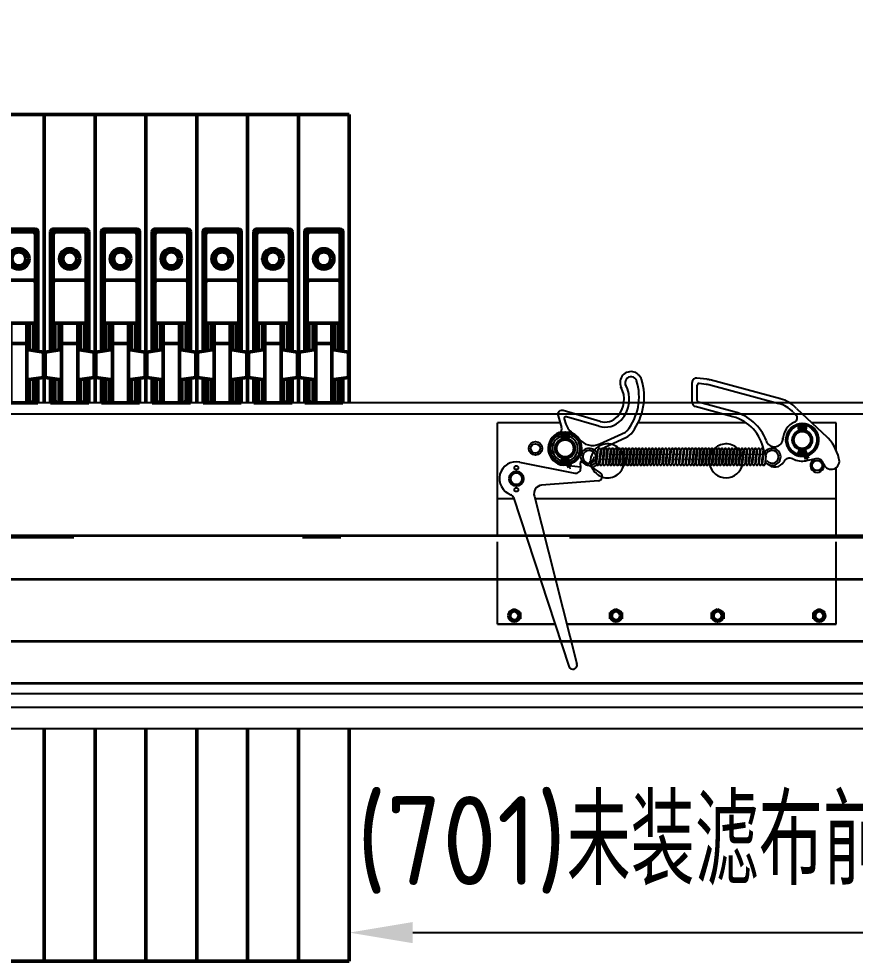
# Model space of a CAD drawing. Header units: millimetres. Extents: x -1204 to 13934, y -5982 to 4710.
# Drawn here: x 3790 to 4778, y 775 to 1888 of the extents above; entities that cross this region are included whole.
import ezdxf

# ---------------------------------------------------------------- set-up
doc = ezdxf.new("R2010")
doc.units = ezdxf.units.MM
doc.header["$LTSCALE"] = 18
for name, pattern in [('AM_ISO02W050', [7.5, 6, -1.5]), ('AM_ISO02W050x2', [3.75, 3, -0.75]), ('AM_ISO08W050', [13, 9.75, -1.5, 0.25, -1.5]), ('GEN3A', [3.1, 2.5, -0.6])]:
    doc.linetypes.add(name, pattern=pattern)
doc.layers.add('3AN', color=6, linetype='GEN3A')
doc.layers.add('9', color=253, linetype='Continuous')
for name, color, linetype, lineweight in [('AM_0', 7, 'Continuous', 50), ('AM_0N', 7, 'Continuous', 50), ('AM_3', 6, 'AM_ISO02W050', 25), ('AM_5', 3, 'Continuous', 25), ('AM_7', 4, 'AM_ISO08W050', 25)]:
    doc.layers.add(name, color=color, linetype=linetype, lineweight=lineweight)
doc.styles.get("Standard").update_dxf_attribs({"font": 'ISOCP.SHX', "bigfont": 'GBCBIG.SHX'})
doc.dimstyles.new('AM_GB$0', dxfattribs={"dimtxt": 3.5, "dimasz": 2.5, "dimexe": 3, "dimexo": 0, "dimgap": 1.5, "dimtad": 1, "dimdsep": 46, "dimtxsty": 'Standard', "dimcen": 0, "dimclrd": 256, "dimclre": 256, "dimclrt": 2, "dimadec": 0, "dimazin": 2, "dimtp": 0.1, "dimtm": 0.1, "dimtfac": 0.71, "dimtmove": 0, "dimatfit": 3, "dimfxl": 1, "dimlwd": -1, "dimlwe": -1, "dimarcsym": 1})

# ---------------------------------------------------------------- blocks, each defined once
blk = doc.blocks.new('A$C39981089')
for p, q in [((233.2, 314.7), (233.2, 338.6)), ((250.5, 342.2), (238.8, 343.6)), ((239.2, 317), (239.2, 335.3)), ((249.7, 336.2), (241.5, 337.2)), ((335.7, 313.4), (253, 335.6)), ((337.3, 319.2), (254.6, 341.4)), ((282.9, 303.8), (240.7, 315.1)), ((124.6, 292.5), (81, 305.3)), ((281.3, 298), (236.9, 309.9)), ((352.3, 303.2), (355.7, 300)), ((356.4, 307.6), (392.6, 273.9)), ((77.4, 290.9), (3.2, 290.9)), ((3.2, 157.9), (3.2, 290.9)), ((74.8, 299), (79, 285.4)), ((82.2, 295.5), (84.1, 289.4)), ((122.9, 286.8), (84.7, 298)), ((296.7, 290.9), (169.4, 290.9)), ((403.2, 290.9), (374.4, 290.9)), ((403.2, 258.6), (403.2, 290.9)), ((124.1, 265.9), (154.4, 279.9)), ((130.2, 262.1), (155, 273.6)), ((120.4, 242), (122.3, 259.5)), ((124.8, 259.2), (122.8, 241.7)), ((124.3, 242), (126.2, 259.5)), ((124.8, 259.5), (125.5, 253.1)), ((128.7, 259.2), (126.8, 241.7)), ((128.2, 242), (130.2, 259.5)), ((128.7, 259.5), (129.4, 253.1)), ((132.6, 259.2), (130.7, 241.7)), ((132.1, 242), (134.1, 259.5)), ((132.6, 259.5), (133.4, 253.1)), ((136.6, 259.2), (134.6, 241.7)), ((136, 242), (138, 259.5)), ((136.6, 259.5), (137.3, 253.1)), ((140.5, 259.2), (138.5, 241.7)), ((140, 242), (141.9, 259.5)), ((140.5, 259.5), (141.2, 253.1)), ((144.4, 259.2), (142.4, 241.7)), ((143.9, 242), (145.8, 259.5)), ((144.4, 259.5), (145.1, 253.1)), ((148.3, 259.2), (146.4, 241.7)), ((147.8, 242), (149.8, 259.5)), ((148.3, 259.5), (149, 253.1)), ((152.2, 259.2), (150.3, 241.7)), ((151.7, 242), (153.7, 259.5)), ((152.2, 259.5), (153, 253.1)), ((156.2, 259.2), (154.2, 241.7)), ((155.6, 242), (157.6, 259.5)), ((156.2, 259.5), (156.9, 253.1)), ((160.1, 259.2), (158.1, 241.7)), ((159.6, 242), (161.5, 259.5)), ((160.1, 259.5), (160.8, 253.1)), ((164, 259.2), (162, 241.7)), ((163.5, 242), (165.4, 259.5)), ((164, 259.5), (164.7, 253.1)), ((167.9, 259.2), (166, 241.7)), ((167.4, 242), (169.4, 259.5)), ((167.9, 259.5), (168.6, 253.1)), ((171.8, 259.2), (169.9, 241.7)), ((171.3, 242), (173.3, 259.5)), ((171.8, 259.5), (172.6, 253.1)), ((175.8, 259.2), (173.8, 241.7)), ((175.2, 242), (177.2, 259.5)), ((175.8, 259.5), (176.5, 253.1)), ((179.7, 259.2), (177.7, 241.7)), ((179.2, 242), (181.1, 259.5)), ((179.7, 259.5), (180.4, 253.1)), ((183.6, 259.2), (181.6, 241.7)), ((183.1, 242), (185, 259.5)), ((183.6, 259.5), (184.3, 253.1)), ((187.5, 259.2), (185.6, 241.7)), ((187, 242), (189, 259.5)), ((187.5, 259.5), (188.2, 253.1)), ((191.4, 259.2), (189.5, 241.7)), ((190.9, 242), (192.9, 259.5)), ((191.4, 259.5), (192.2, 253.1)), ((195.4, 259.2), (193.4, 241.7)), ((194.8, 242), (196.8, 259.5)), ((195.4, 259.5), (196.1, 253.1)), ((199.3, 259.2), (197.3, 241.7)), ((198.8, 242), (200.7, 259.5)), ((199.3, 259.5), (200, 253.1)), ((203.2, 259.2), (201.2, 241.7)), ((202.7, 242), (204.6, 259.5)), ((203.2, 259.5), (203.9, 253.1)), ((207.1, 259.2), (205.2, 241.7)), ((206.6, 242), (208.6, 259.5)), ((207.1, 259.5), (207.8, 253.1)), ((211, 259.2), (209.1, 241.7)), ((210.5, 242), (212.5, 259.5)), ((211, 259.5), (211.8, 253.1)), ((215, 259.2), (213, 241.7)), ((214.4, 242), (216.4, 259.5)), ((215, 259.5), (215.7, 253.1)), ((218.9, 259.2), (216.9, 241.7)), ((218.4, 242), (220.3, 259.5)), ((218.9, 259.5), (219.6, 253.1)), ((222.8, 259.2), (220.9, 241.7)), ((222.3, 242), (224.2, 259.5)), ((222.8, 259.5), (223.5, 253.1)), ((226.7, 259.2), (224.8, 241.7)), ((226.2, 242), (228.2, 259.5)), ((226.7, 259.5), (227.4, 253.1)), ((230.7, 259.2), (228.7, 241.7)), ((230.1, 242), (232.1, 259.5)), ((230.7, 259.5), (231.4, 253.1)), ((234.6, 259.2), (232.6, 241.7)), ((234, 242), (236, 259.5)), ((234.6, 259.5), (235.3, 253.1)), ((238.5, 259.2), (236.5, 241.7)), ((238, 242), (239.9, 259.5)), ((238.5, 259.5), (239.2, 253.1)), ((242.4, 259.2), (240.5, 241.7)), ((241.9, 242), (243.8, 259.5)), ((242.4, 259.5), (243.1, 253.1)), ((246.3, 259.2), (244.4, 241.7)), ((245.8, 242), (247.8, 259.5)), ((246.3, 259.5), (247, 253.1)), ((250.3, 259.2), (248.3, 241.7)), ((249.7, 242), (251.7, 259.5)), ((250.3, 259.5), (251, 253.1)), ((254.2, 259.2), (252.2, 241.7)), ((253.6, 242), (255.6, 259.5)), ((254.2, 259.5), (254.9, 253.1)), ((258.1, 259.2), (256.1, 241.7)), ((257.6, 242), (259.5, 259.5)), ((258.1, 259.5), (258.8, 253.1)), ((262, 259.2), (260.1, 241.7)), ((261.5, 242), (263.4, 259.5)), ((262, 259.5), (262.7, 253.1)), ((265.9, 259.2), (264, 241.7)), ((265.4, 242), (267.4, 259.5)), ((265.9, 259.5), (266.6, 253.1)), ((269.9, 259.2), (267.9, 241.7)), ((269.3, 242), (271.3, 259.5)), ((269.9, 259.5), (270.6, 253.1)), ((273.8, 259.2), (271.8, 241.7)), ((273.2, 242), (275.2, 259.5)), ((273.8, 259.5), (274.5, 253.1)), ((277.7, 259.2), (275.7, 241.7)), ((277.2, 242), (279.1, 259.5)), ((277.7, 259.5), (278.4, 253.1)), ((281.6, 259.2), (279.7, 241.7)), ((281.1, 242), (283, 259.5)), ((281.6, 259.5), (282.3, 253.1)), ((285.5, 259.2), (283.6, 241.7)), ((285, 242), (287, 259.5)), ((285.5, 259.5), (286.3, 253.1)), ((289.5, 259.2), (287.5, 241.7)), ((288.9, 242), (290.9, 259.5)), ((289.5, 259.5), (290.2, 253.1)), ((293.4, 259.2), (291.4, 241.7)), ((292.8, 242), (294.8, 259.5)), ((293.4, 259.5), (294.1, 253.1)), ((297.3, 259.2), (295.3, 241.7)), ((296.8, 242), (298.7, 259.5)), ((297.3, 259.5), (298, 253.1)), ((301.2, 259.2), (299.3, 241.7)), ((300.7, 242), (302.6, 259.5)), ((301.2, 259.5), (301.9, 253.1)), ((305.1, 259.2), (303.2, 241.7)), ((304.6, 242), (306.6, 259.5)), ((305.1, 259.5), (305.9, 253.1)), ((309.1, 259.2), (307.1, 241.7)), ((308.5, 242), (310.5, 259.5)), ((309.1, 259.5), (309.8, 253.1)), ((313, 259.2), (311, 241.7)), ((312.4, 242), (314.4, 259.5)), ((313, 259.5), (313.7, 253.1)), ((316.9, 259.2), (314.9, 241.7)), ((316.9, 259.5), (317.6, 252.9)), ((317.6, 258.4), (318.2, 254.6)), ((104.4, 245.3), (124.9, 231.4)), ((104.4, 245.3), (124.9, 231.4)), ((119.8, 245), (117.7, 246.4)), ((119.2, 251.8), (120.4, 241.7)), ((124.3, 241.7), (123.6, 248.1)), ((128.2, 241.7), (127.5, 248.1)), ((132.1, 241.7), (131.4, 248.1)), ((136, 241.7), (135.3, 248.1)), ((140, 241.7), (139.2, 248.1)), ((143.9, 241.7), (143.2, 248.1)), ((147.8, 241.7), (147.1, 248.1)), ((151.7, 241.7), (151, 248.1)), ((155.6, 241.7), (154.9, 248.1)), ((159.6, 241.7), (158.8, 248.1)), ((163.5, 241.7), (162.8, 248.1)), ((167.4, 241.7), (166.7, 248.1)), ((171.3, 241.7), (170.6, 248.1)), ((175.2, 241.7), (174.5, 248.1)), ((179.2, 241.7), (178.4, 248.1)), ((183.1, 241.7), (182.4, 248.1)), ((187, 241.7), (186.3, 248.1)), ((190.9, 241.7), (190.2, 248.1)), ((194.8, 241.7), (194.1, 248.1)), ((198.8, 241.7), (198, 248.1)), ((202.7, 241.7), (202, 248.1)), ((206.6, 241.7), (205.9, 248.1)), ((210.5, 241.7), (209.8, 248.1)), ((214.4, 241.7), (213.7, 248.1)), ((218.4, 241.7), (217.6, 248.1)), ((222.3, 241.7), (221.6, 248.1)), ((226.2, 241.7), (225.5, 248.1)), ((230.1, 241.7), (229.4, 248.1)), ((234, 241.7), (233.3, 248.1)), ((238, 241.7), (237.2, 248.1)), ((241.9, 241.7), (241.2, 248.1)), ((245.8, 241.7), (245.1, 248.1)), ((249.7, 241.7), (249, 248.1)), ((253.6, 241.7), (252.9, 248.1)), ((257.6, 241.7), (256.8, 248.1)), ((261.5, 241.7), (260.8, 248.1)), ((265.4, 241.7), (264.7, 248.1)), ((269.3, 241.7), (268.6, 248.1)), ((273.2, 241.7), (272.5, 248.1)), ((277.2, 241.7), (276.4, 248.1)), ((281.1, 241.7), (280.4, 248.1)), ((285, 241.7), (284.3, 248.1)), ((288.9, 241.7), (288.2, 248.1)), ((292.8, 241.7), (292.1, 248.1)), ((296.8, 241.7), (296.1, 248.1)), ((300.7, 241.7), (300, 248.1)), ((304.6, 241.7), (303.9, 248.1)), ((308.5, 241.7), (307.8, 248.1)), ((312.4, 241.7), (311.7, 248.1)), ((316.4, 241.7), (315.7, 248.1)), ((316.4, 242), (317.5, 252)), ((320, 251.8), (318.9, 241.7)), ((319.4, 245), (321.5, 246.4)), ((379.3, 248.2), (367.8, 246)), ((29.5, 244.4), (94.8, 231.3)), ((101.5, 238.6), (81.1, 240.7)), ((101.6, 237.5), (101.3, 243.5)), ((101.6, 237.5), (101.3, 243.5)), ((403.2, 157.9), (403.2, 238)), ((122.6, 222.3), (55.5, 217.1)), ((122.6, 222.3), (55.5, 217.1)), ((22.7, 200.9), (3.2, 200.9)), ((22.1, 202.7), (87.6, 3.2)), ((47, 203.9), (97.2, 6)), ((403.2, 200.9), (47.7, 200.9)), ((3.2, 52.9), (3.2, 105.4)), ((403.2, 52.9), (403.2, 105.4)), ((71.3, 52.9), (3.2, 52.9)), ((3.2, 52.9), (71.3, 52.9)), ((403.2, 52.9), (85.3, 52.9)), ((85.3, 52.9), (403.2, 52.9))]:
    blk.add_line(p, q)
for centre, radius in [((363.2, 270.6), 10), ((48.2, 260.6), 8), ((83.2, 260.6), 10), ((48.2, 260.6), 5.5), ((380.7, 240.3), 6), ((25.6, 237.8), 2.25), ((25.6, 211.8), 2.25)]:
    blk.add_circle(centre, radius)
for centre, radius, start, end in [((161, 338.3), 13, 15.9824, 211.6255), ((161, 338.3), 7, 15.9824, 211.6255), ((122.9, 318.5), 36, 317.2278, 29.2241), ((106.5, 321.6), 64, 320.9489, 17.1535), ((106.5, 321.6), 70, 323.2459, 17.1535), ((238.2, 338.6), 5, 83, 180), ((241.2, 335.3), 2, 83, 180), ((246.8, 312.4), 24, 75, 83), ((246.8, 312.4), 30, 75, 83), ((122.9, 318.5), 30, 317.2278, 29.2241), ((238.2, 314.7), 5, 180, 255), ((241.2, 317), 2, 180, 255), ((326.9, 280.6), 34, 42.4628, 75), ((326.9, 280.6), 40, 42.4628, 75), ((79.6, 300.5), 5, 73.6759, 197.1524), ((268.4, 249.7), 56, 21.4782, 75), ((84.1, 296), 2, 73.6759, 197.1524), ((130.2, 311.7), 26, 253.6759, 317.2278), ((130.2, 311.7), 20, 253.6759, 317.2278), ((268.4, 249.7), 50, 10.1161, 75), ((363.2, 270.6), 23, 112.9643, 179.0904), ((352.3, 296.4), 5, 292.9643, 47.0173), ((83.2, 260.6), 20, 110.9715, 264.0222), ((74.3, 284), 5, 290.9715, 17.1524), ((103.2, 295.3), 20, 197.1524, 239.9827), ((152.3, 284.5), 5, 294.85, 320.9489), ((146.6, 291.7), 20, 294.85, 323.2459), ((363.2, 270.6), 18, 285.0634, 254.9366), ((83.2, 260.6), 15, 104.25, 256.122), ((83.2, 260.6), 15, 83.2969, 96.7031), ((83.2, 260.6), 15, 283.878, 75.75), ((83.2, 260.6), 20, 35.7739, 59.9827), ((115.7, 284), 20, 215.7739, 294.85), ((330.3, 272.6), 10.1, 193.9262, 2.3532), ((358.2, 238.6), 49.2, 11.9467, 48.2795), ((111.5, 250.6), 10, 90, 325.8859), ((111.5, 250.6), 7.5, 90, 325.8859), ((111.5, 249.3), 11.3, 62.0625, 90), ((111.5, 249.3), 8.8, 62.0625, 90), ((133.2, 245.9), 20, 132.2862, 202.9367), ((112.4, 251), 6.91, 6.3907, 62.0625), ((112.4, 251), 9.41, 11.7767, 62.0625), ((133.2, 245.9), 20, 78.0213, 132.2862), ((123.6, 259.4), 1.25, 353.6093, 173.6093), ((127.5, 259.4), 1.25, 353.6093, 173.6093), ((134.4, 253), 10, 114.85, 130.758), ((131.4, 259.4), 1.25, 353.6093, 173.6093), ((135.3, 259.4), 1.25, 353.6093, 173.6093), ((133.2, 245.9), 20, 47.436, 78.0213), ((139.2, 259.4), 1.25, 353.6093, 173.6093), ((143.2, 259.4), 1.25, 353.6093, 173.6093), ((147.1, 259.4), 1.25, 353.6093, 173.6093), ((133.2, 245.9), 20, 345.0648, 47.436), ((151, 259.4), 1.25, 353.6093, 173.6093), ((154.9, 259.4), 1.25, 353.6093, 173.6093), ((158.8, 259.4), 1.25, 353.6093, 173.6093), ((162.8, 259.4), 1.25, 353.6093, 173.6093), ((166.7, 259.4), 1.25, 353.6093, 173.6093), ((170.6, 259.4), 1.25, 353.6093, 173.6093), ((174.5, 259.4), 1.25, 353.6093, 173.6093), ((178.4, 259.4), 1.25, 353.6093, 173.6093), ((182.4, 259.4), 1.25, 353.6093, 173.6093), ((186.3, 259.4), 1.25, 353.6093, 173.6093), ((190.2, 259.4), 1.25, 353.6093, 173.6093), ((194.1, 259.4), 1.25, 353.6093, 173.6093), ((198, 259.4), 1.25, 353.6093, 173.6093), ((202, 259.4), 1.25, 353.6093, 173.6093), ((205.9, 259.4), 1.25, 353.6093, 173.6093), ((209.8, 259.4), 1.25, 353.6093, 173.6093), ((213.7, 259.4), 1.25, 353.6093, 173.6093), ((217.6, 259.4), 1.25, 353.6093, 173.6093), ((221.6, 259.4), 1.25, 353.6093, 173.6093), ((225.5, 259.4), 1.25, 353.6093, 173.6093), ((229.4, 259.4), 1.25, 353.6093, 173.6093), ((233.3, 259.4), 1.25, 353.6093, 173.6093), ((237.2, 259.4), 1.25, 353.6093, 173.6093), ((241.2, 259.4), 1.25, 353.6093, 173.6093), ((245.1, 259.4), 1.25, 353.6093, 173.6093), ((249, 259.4), 1.25, 353.6093, 173.6093), ((252.9, 259.4), 1.25, 353.6093, 173.6093), ((273.2, 245.9), 20, 140.8829, 191.4644), ((256.8, 259.4), 1.25, 353.6093, 173.6093), ((273.2, 245.9), 20, 137.4493, 140.8829), ((273.2, 245.9), 20, 45.5969, 137.4493), ((260.8, 259.4), 1.25, 353.6093, 173.6093), ((264.7, 259.4), 1.25, 353.6093, 173.6093), ((268.6, 259.4), 1.25, 353.6093, 173.6093), ((272.5, 259.4), 1.25, 353.6093, 173.6093), ((276.4, 259.4), 1.25, 353.6093, 173.6093), ((280.4, 259.4), 1.25, 353.6093, 173.6093), ((284.3, 259.4), 1.25, 353.6093, 173.6093), ((288.2, 259.4), 1.25, 353.6093, 173.6093), ((273.2, 245.9), 20, 348.5356, 45.5969), ((292.1, 259.4), 1.25, 353.6093, 173.6093), ((296.1, 259.4), 1.25, 353.6093, 173.6093), ((300, 259.4), 1.25, 353.6093, 173.6093), ((303.9, 259.4), 1.25, 353.6093, 173.6093), ((307.8, 259.4), 1.25, 353.6093, 173.6093), ((311.7, 259.4), 1.25, 353.6093, 173.6093), ((315.7, 259.4), 1.25, 353.6093, 173.6093), ((326.8, 251), 9.41, 117.9375, 173.6093), ((327.7, 250.6), 10, 214.1141, 90), ((326.8, 251), 6.91, 117.9375, 173.6093), ((327.7, 250.6), 7.5, 214.1141, 90), ((327.7, 249.3), 11.3, 90, 117.9375), ((327.7, 249.3), 8.8, 90, 117.9375), ((83.2, 260.6), 15, 262.8357, 277.1643), ((103.3, 243.6), 2, 55.9579, 183), ((103.3, 243.6), 2, 55.9579, 183), ((111.5, 250.6), 6, 270, 0), ((330.7, 250.6), 12, 199.3414, 206.0541), ((348.4, 241), 8.12, 63.3916, 151.4052), ((363.2, 270.6), 25, 243.3916, 280.537), ((363.2, 270.6), 18, 260.5015, 279.4985), ((380.7, 240.3), 8, 100.537, 12.8022), ((380.7, 240.3), 8, 12.8022, 100.537), ((380.7, 240.3), 8, 12.8022, 100.537), ((397.4, 245.5), 9.55, 201.2902, 20.082), ((25.6, 224.8), 20, 78.6105, 250.7333), ((95.6, 237.2), 6, 262.9092, 3), ((95.6, 237.2), 6, 262.9092, 3), ((133.2, 245.9), 20, 202.9367, 252.1641), ((111.5, 250.6), 13, 285.6545, 313.9564), ((121.6, 241.9), 1.25, 173.6093, 353.6093), ((121.6, 241.9), 1.25, 186.3907, 270.0001), ((125.5, 241.9), 1.25, 173.6093, 353.6093), ((133.2, 245.9), 20, 252.1641, 345.0648), ((129.4, 241.9), 1.25, 173.6093, 353.6093), ((133.4, 241.9), 1.25, 173.6093, 353.6093), ((137.3, 241.9), 1.25, 173.6093, 353.6093), ((141.2, 241.9), 1.25, 173.6093, 353.6093), ((145.1, 241.9), 1.25, 173.6093, 353.6093), ((149, 241.9), 1.25, 173.6093, 353.6093), ((153, 241.9), 1.25, 173.6093, 353.6093), ((156.9, 241.9), 1.25, 173.6093, 353.6093), ((160.8, 241.9), 1.25, 173.6093, 353.6093), ((164.7, 241.9), 1.25, 173.6093, 353.6093), ((168.6, 241.9), 1.25, 173.6093, 353.6093), ((172.6, 241.9), 1.25, 173.6093, 353.6093), ((176.5, 241.9), 1.25, 173.6093, 353.6093), ((180.4, 241.9), 1.25, 173.6093, 353.6093), ((184.3, 241.9), 1.25, 173.6093, 353.6093), ((188.2, 241.9), 1.25, 173.6093, 353.6093), ((192.2, 241.9), 1.25, 173.6093, 353.6093), ((196.1, 241.9), 1.25, 173.6093, 353.6093), ((200, 241.9), 1.25, 173.6093, 353.6093), ((203.9, 241.9), 1.25, 173.6093, 353.6093), ((207.8, 241.9), 1.25, 173.6093, 353.6093), ((211.8, 241.9), 1.25, 173.6093, 353.6093), ((215.7, 241.9), 1.25, 173.6093, 353.6093), ((219.6, 241.9), 1.25, 173.6093, 353.6093), ((223.5, 241.9), 1.25, 173.6093, 353.6093), ((227.4, 241.9), 1.25, 173.6093, 353.6093), ((231.4, 241.9), 1.25, 173.6093, 353.6093), ((235.3, 241.9), 1.25, 173.6093, 353.6093), ((239.2, 241.9), 1.25, 173.6093, 353.6093), ((243.1, 241.9), 1.25, 173.6093, 353.6093), ((247, 241.9), 1.25, 173.6093, 353.6093), ((251, 241.9), 1.25, 173.6093, 353.6093), ((254.9, 241.9), 1.25, 173.6093, 353.6093), ((273.2, 245.9), 20, 191.4644, 191.6368), ((273.2, 245.9), 20, 191.6368, 192.7753), ((273.2, 245.9), 20, 192.7753, 348.5356), ((258.8, 241.9), 1.25, 173.6093, 353.6093), ((262.7, 241.9), 1.25, 173.6093, 353.6093), ((266.6, 241.9), 1.25, 173.6093, 353.6093), ((270.6, 241.9), 1.25, 173.6093, 353.6093), ((274.5, 241.9), 1.25, 173.6093, 353.6093), ((278.4, 241.9), 1.25, 173.6093, 353.6093), ((282.3, 241.9), 1.25, 173.6093, 353.6093), ((286.3, 241.9), 1.25, 173.6093, 353.6093), ((290.2, 241.9), 1.25, 173.6093, 353.6093), ((294.1, 241.9), 1.25, 173.6093, 353.6093), ((298, 241.9), 1.25, 173.6093, 353.6093), ((301.9, 241.9), 1.25, 173.6093, 353.6093), ((305.9, 241.9), 1.25, 173.6093, 353.6093), ((309.8, 241.9), 1.25, 173.6093, 353.6093), ((313.7, 241.9), 1.25, 173.6093, 353.6093), ((317.6, 241.9), 1.25, 173.6093, 353.6093), ((330.7, 250.6), 12, 222.5988, 331.4052), ((122.1, 227.3), 5, 275.1967, 55.9579), ((122.1, 227.3), 5, 275.1967, 55.9579), ((56.4, 207.1), 10, 95.1967, 198.7255), ((56.4, 207.1), 10, 95.1967, 198.7255), ((17.4, 201.2), 5, 18.1578, 70.7333), ((23.2, 62.9), 4.5, 184.014, 175.986), ((143.2, 62.9), 4.5, 184.014, 175.986), ((263.2, 62.9), 4.5, 184.014, 175.986), ((383.2, 62.9), 4.5, 184.014, 175.986), ((23.2, 62.9), 4.5, 175.986, 184.014), ((143.2, 62.9), 4.5, 175.986, 184.014), ((263.2, 62.9), 4.5, 175.986, 184.014), ((383.2, 62.9), 4.5, 175.986, 184.014), ((92.3, 4.8), 5, 198.1578, 14.2311)]:
    blk.add_arc(centre, radius, start, end)
at = {"layer": '3AN'}
for p, q in [((3.2, 105.4), (3.2, 157.9)), ((403.2, 105.4), (403.2, 157.9))]:
    blk.add_line(p, q, dxfattribs=at)
at = {"layer": '9'}
for centre, start, end in [((315.7, 259.4), 6.3907, 173.6093), ((317.6, 241.9), 186.3907, 353.6093)]:
    blk.add_arc(centre, 1.25, start, end, dxfattribs=at)
at = {"layer": 'AM_0', "extrusion": (0, 0, -1)}
blk.add_circle((-25.6, 224.8), 7.75, dxfattribs=at)
at = {"layer": 'AM_0N'}
for p, q in [((361.4, 280.6), (360, 283.1)), ((363.2, 280.6), (361.6, 284.1)), ((363.2, 280.6), (364.9, 284.1)), ((365.1, 280.6), (366.5, 283.1)), ((80.9, 271.4), (80, 273.1)), ((82.7, 271.6), (81.5, 274.1)), ((83.7, 271.6), (84.9, 274.1)), ((85.5, 271.4), (86.4, 273.1)), ((358.3, 252.6), (361.4, 260.6)), ((359.9, 252), (363.2, 260.6)), ((368.1, 248), (363.2, 260.6)), ((369.7, 248.6), (365.1, 260.6)), ((78.3, 242.6), (81.1, 249.8)), ((79.9, 242), (82.8, 249.6)), ((88, 238), (83.6, 249.6)), ((89.7, 238.6), (85.4, 249.8)), ((359.9, 252), (358.3, 252.6)), ((368.1, 248), (369.7, 248.6)), ((79.9, 242), (78.3, 242.6)), ((88, 238), (89.7, 238.6)), ((16.7, 66.6), (23.2, 70.4)), ((23.2, 70.4), (29.7, 66.6)), ((136.7, 66.6), (143.2, 70.4)), ((143.2, 70.4), (149.7, 66.6)), ((256.7, 66.6), (263.2, 70.4)), ((263.2, 70.4), (269.7, 66.6)), ((376.7, 66.6), (383.2, 70.4)), ((383.2, 70.4), (389.7, 66.6)), ((29.7, 66.6), (29.7, 59.1)), ((136.7, 59.1), (136.7, 66.6)), ((149.7, 66.6), (149.7, 59.1)), ((256.7, 59.1), (256.7, 66.6)), ((269.7, 66.6), (269.7, 59.1)), ((376.7, 59.1), (376.7, 66.6))]:
    blk.add_line(p, q, dxfattribs=at)
at = {"layer": 'AM_0N', "extrusion": (0, 0, -1)}
for centre, radius in [((-83.2, 260.6), 18.5), ((-83.2, 260.6), 11), ((-23.2, 62.9), 6.5), ((-143.2, 62.9), 6.5), ((-263.2, 62.9), 6.5), ((-383.2, 62.9), 6.5)]:
    blk.add_circle(centre, radius, dxfattribs=at)
for centre, radius, start, end in [((-83.2, 274.9), 3.7, 331.0545, 208.9455), ((-363.2, 270.6), 18.5, 285.2234, 254.7766), ((-363.2, 270.6), 11, 281.2803, 78.0806), ((-363.2, 284.9), 3.7, 331.0545, 208.9455), ((-363.2, 284.9), 1.85, 334.5177, 205.4823), ((-363.2, 270.6), 11, 87.5419, 92.4581), ((-363.2, 270.6), 11, 101.9194, 258.7197), ((-83.2, 274.9), 1.85, 334.5177, 205.4823), ((-363.2, 270.6), 11, 268.0172, 271.9828), ((-363.2, 270.6), 18.5, 260.1876, 279.8124)]:
    blk.add_arc(centre, radius, start, end, dxfattribs=at)
at = {"layer": 'AM_3', "linetype": 'AM_ISO02W050x2', "extrusion": (0, 0, -1)}
blk.add_circle((-25.6, 224.8), 7.15, dxfattribs=at)
blk = doc.blocks.new('*D93')
at = {"layer": 'AM_5', "transparency": 16777216}
for p, q in [((4180.2, 774.7), (4180.2, 898.4)), ((4881.2, 774.7), (4881.2, 898.4)), ((4255.2, 808.4), (4806.2, 808.4))]:
    blk.add_line(p, q, dxfattribs=at)
for points in [[(4255.2, 820.9), (4255.2, 795.9), (4180.2, 808.4)], [(4806.2, 820.9), (4806.2, 795.9), (4881.2, 808.4)]]:
    blk.add_solid(points, dxfattribs=at)
at = {"layer": 'Defpoints', "color": 0, "transparency": 16777216}
for p in [(4881.2, 808.4), (4180.2, 774.7), (4881.2, 774.7)]:
    blk.add_point(p, dxfattribs=at)
at = {"layer": 'AM_5', "color": 2, "transparency": 16777216, "insert": (4501.8, 912), "char_height": 105, "attachment_point": 5}
blk.add_mtext('(701)未装滤布前', dxfattribs=at)
blk = doc.blocks.new('*D106')
at = {"layer": 'AM_5', "transparency": 16777216}
for p, q in [((585.2, 1469.7), (585.2, 2173.7)), ((6343.2, 1433.2), (6343.2, 2173.7)), ((660.2, 2083.7), (6268.2, 2083.7))]:
    blk.add_line(p, q, dxfattribs=at)
for points in [[(660.2, 2096.2), (660.2, 2071.2), (585.2, 2083.7)], [(6268.2, 2096.2), (6268.2, 2071.2), (6343.2, 2083.7)]]:
    blk.add_solid(points, dxfattribs=at)
at = {"layer": 'Defpoints', "color": 0, "transparency": 16777216}
for p in [(6343.2, 2083.7), (585.2, 1469.7), (6343.2, 1433.2)]:
    blk.add_point(p, dxfattribs=at)
at = {"layer": 'AM_5', "color": 2, "transparency": 16777216, "insert": (3127.9, 2181.2), "char_height": 105, "attachment_point": 5}
blk.add_mtext('5758', dxfattribs=at)
blk = doc.blocks.new('*D107')
at = {"layer": 'AM_5', "transparency": 16777216}
for p, q in [((585.2, 1469.7), (585.2, 2441.4)), ((7685.2, 1414.7), (7685.2, 2441.4)), ((660.2, 2351.4), (7610.2, 2351.4))]:
    blk.add_line(p, q, dxfattribs=at)
for points in [[(660.2, 2363.9), (660.2, 2338.9), (585.2, 2351.4)], [(7610.2, 2363.9), (7610.2, 2338.9), (7685.2, 2351.4)]]:
    blk.add_solid(points, dxfattribs=at)
at = {"layer": 'Defpoints', "color": 0, "transparency": 16777216}
for p in [(7685.2, 2351.4), (585.2, 1469.7), (7685.2, 1414.7)]:
    blk.add_point(p, dxfattribs=at)
at = {"layer": 'AM_5', "color": 2, "transparency": 16777216, "insert": (3770.9, 2454.1), "char_height": 105, "attachment_point": 5}
blk.add_mtext('(7100)', dxfattribs=at)
blk = doc.blocks.new('A$C7ABE0875')
at = {"layer": 'AM_0'}
for p, q in [((2.3, 660), (2.3, 1000)), ((62.3, 1000), (2.3, 1000)), ((62.3, 1000), (62.3, 660)), ((9.8, 861.5), (9.8, 720.5)), ((12.8, 864.5), (51.8, 864.5)), ((12.8, 858.5), (12.8, 720.9)), ((15.8, 861.5), (48.8, 861.5)), ((51.8, 858.5), (51.8, 720.9)), ((54.8, 861.5), (54.8, 720.5)), ((15.8, 804.5), (48.8, 804.5)), ((12.8, 753.8), (51.8, 753.8)), ((14.8, 721.2), (14.8, 753.8)), ((19.8, 753.8), (19.8, 722)), ((22.8, 753.8), (22.8, 659.5)), ((41.8, 753.8), (41.8, 659.5)), ((44.8, 753.8), (44.8, 722)), ((49.8, 721.2), (49.8, 753.8)), ((22.8, 729.5), (41.8, 729.5)), ((3.3, 719.5), (22.8, 722.5)), ((3.3, 689.5), (3.3, 719.5)), ((61.3, 719.5), (41.8, 722.5)), ((61.3, 689.5), (61.3, 719.5)), ((3.3, 689.5), (22.8, 686.5)), ((9.8, 688.5), (9.8, 659.5)), ((12.8, 688.1), (12.8, 659.5)), ((14.8, 662.5), (14.8, 687.8)), ((19.8, 687), (19.8, 659.5)), ((61.3, 689.5), (41.8, 686.5)), ((44.8, 687), (44.8, 659.5)), ((49.8, 662.5), (49.8, 687.8)), ((51.8, 688.1), (51.8, 659.5)), ((54.8, 688.5), (54.8, 659.5)), ((54.8, 659.5), (9.8, 659.5)), ((2.3, 0), (2.3, 275)), ((62.3, 275), (62.3, 0)), ((62.3, 0), (2.3, 0))]:
    blk.add_line(p, q, dxfattribs=at)
for radius in [12, 8.25]:
    blk.add_circle((32.3, 829.5), radius, dxfattribs=at)
for centre, start, end in [((12.8, 861.5), 90, 180), ((15.8, 858.5), 90, 180), ((48.8, 858.5), 0, 90), ((51.8, 861.5), 0, 90), ((15.8, 801.5), 90, 180), ((48.8, 801.5), 0, 90), ((17.8, 662.5), 180, 270), ((46.8, 662.5), 270, 0)]:
    blk.add_arc(centre, 3, start, end, dxfattribs=at)
for p in [(12.8, 864.5), (20.3, 829.5)]:
    blk.add_point(p, dxfattribs=at)

msp = doc.modelspace()

# ---------------------------------------------------------------- linework, layer by layer
for p, q in [((585.2, 1434.7), (6150.2, 1434.7)), ((885.2, 1434.7), (5850.2, 1434.7)), ((6150.2, 1420.8), (585.2, 1420.8)), ((3280.2, 1090.7), (5141.2, 1090.7)), ((3280.2, 1074.7), (5141.2, 1074.7)), ((1261.6, 1049.7), (5473.8, 1049.7)), ((1261.6, 1049.7), (5473.8, 1049.7))]:
    msp.add_line(p, q)
at = {"lineweight": 35}
for p, q in [((890.2, 1277.7), (5475.2, 1277.7)), ((5475.2, 1225.7), (890.2, 1225.7)), ((890.2, 1152.7), (5475.2, 1152.7)), ((5475.2, 1102.7), (890.2, 1102.7))]:
    msp.add_line(p, q, dxfattribs=at)
at = {"layer": 'AM_7', "ltscale": 10}
msp.add_line((6195.2, 1274.7), (540.2, 1274.7), dxfattribs=at)

# ---------------------------------------------------------------- block references
for name, p in [('A$C7ABE0875', (3757.9, 774.7)), ('A$C7ABE0875', (3817.9, 774.7)), ('A$C7ABE0875', (3877.9, 774.7)), ('A$C7ABE0875', (3937.9, 774.7)), ('A$C7ABE0875', (3997.9, 774.7)), ('A$C7ABE0875', (4057.9, 774.7)), ('A$C7ABE0875', (4117.9, 774.7)), ('A$C39981089', (4351.9, 1119.8))]:
    msp.add_blockref(name, p)

# ---------------------------------------------------------------- dimensions: what is measured, and where the dimension line sits
at = {"layer": 'AM_5'}
for base, p1, p2, text, picture, middle in [((7685.2, 2351.4), (585.2, 1469.7), (7685.2, 1414.7), '(<>)', '*D107', (3770.9, 2351.4)), ((4881.2, 808.4), (4180.2, 774.7), (4881.2, 774.7), '(<>)未装滤布前', '*D93', (4501.8, 808.4))]:
    dim = msp.add_linear_dim(base=base, p1=p1, p2=p2, text=text, dimstyle='AM_GB$0', override={"dimscale": 30, "dimdec": 0}, dxfattribs=at)
    dim.commit()
    dim.dimension.update_dxf_attribs({"geometry": picture, "text_midpoint": middle, "dimtype": 160})
dim = msp.add_linear_dim(base=(6343.2, 2083.7), p1=(585.2, 1469.7), p2=(6343.2, 1433.2), dimstyle='AM_GB$0', override={"dimscale": 30, "dimdec": 0}, dxfattribs=at)
dim.commit()
dim.dimension.update_dxf_attribs({"geometry": '*D106', "text_midpoint": (3127.9, 2083.7), "dimtype": 160})

doc.saveas('drawing.dxf')
